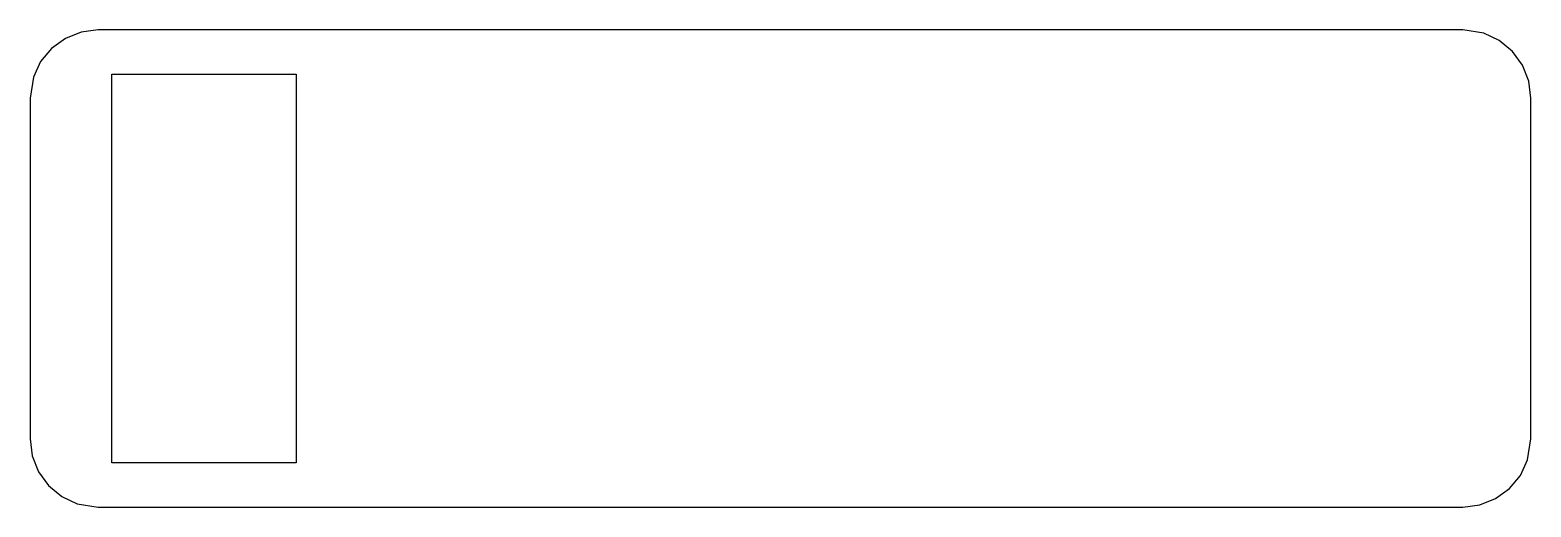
# Model space of a CAD drawing. Header units: metres. Extents: x -105 to 5, y -18 to 18.
import ezdxf

# ---------------------------------------------------------------- set-up
doc = ezdxf.new("R2010")
doc.units = ezdxf.units.M

msp = doc.modelspace()

# ---------------------------------------------------------------- linework, layer by layer
for p, q in [((-102.409, 16.8815), (-103.423, 16.1448)), ((-101.243, 17.3429), (-102.409, 16.8815)), ((-100, 17.5), (-101.243, 17.3429)), ((0, 17.5), (-100, 17.5)), ((1.54509, 17.2553), (0, 17.5)), ((2.67914, 16.7216), (1.54509, 17.2553)), ((3.64484, 15.9227), (2.67914, 16.7216)), ((-103.423, 16.1448), (-104.222, 15.1791)), ((4.38153, 14.9088), (3.64484, 15.9227)), ((-104.222, 15.1791), (-104.755, 14.0451)), ((4.84291, 13.7435), (4.38153, 14.9088)), ((-104.755, 14.0451), (-105, 12.5)), ((-99, -14.25), (-99, 14.25)), ((-99, 14.25), (-85.5, 14.25)), ((-85.5, 14.25), (-85.5, -14.25)), ((5, 12.5), (4.84291, 13.7435)), ((-105, 12.5), (-105, -12.5)), ((5, -12.5), (5, 12.5)), ((-105, -12.5), (-104.843, -13.7435)), ((4.75528, -14.0451), (5, -12.5)), ((-104.843, -13.7435), (-104.382, -14.9088)), ((-85.5, -14.25), (-99, -14.25)), ((4.22163, -15.1791), (4.75528, -14.0451)), ((-104.382, -14.9088), (-103.645, -15.9227)), ((3.42273, -16.1448), (4.22163, -15.1791)), ((-103.645, -15.9227), (-102.679, -16.7216)), ((2.40877, -16.8815), (3.42273, -16.1448)), ((-102.679, -16.7216), (-101.545, -17.2553)), ((-101.545, -17.2553), (-100, -17.5)), ((-100, -17.5), (0, -17.5)), ((0, -17.5), (1.24345, -17.3429)), ((1.24345, -17.3429), (2.40877, -16.8815))]:
    msp.add_line(p, q)

doc.saveas('drawing.dxf')
